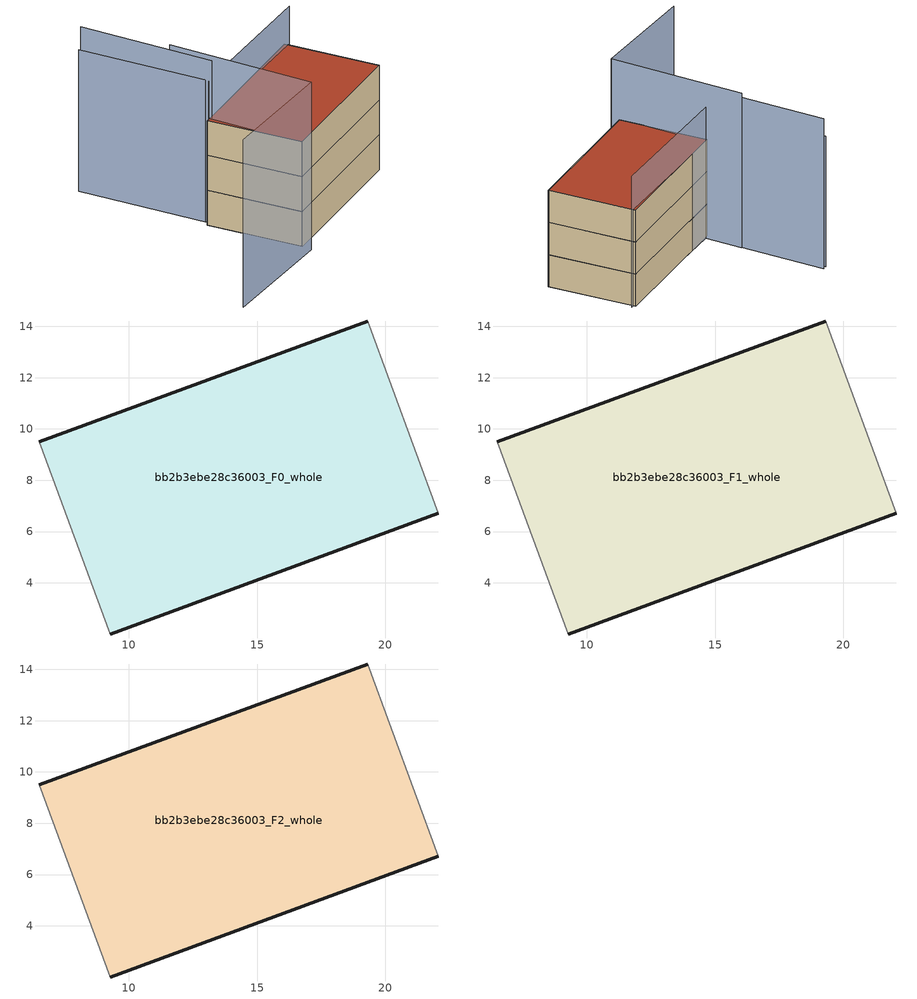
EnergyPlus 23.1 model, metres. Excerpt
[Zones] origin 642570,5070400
bb2b3ebe28c36003_F0_whole
 floor ground (EU_floor_Construction): 22.06,6.71 19.31,14.21 6.5,9.5 9.26,2 z0
 wall outside (EU_wall_Construction): 22.06,6.71 9.26,2 / 6.5,9.5 19.31,14.21 z0:3
 wall adiabatic (EU_wall_Construction): 9.26,2 6.5,9.5 / 19.31,14.21 22.06,6.71 z0:3
bb2b3ebe28c36003_F1_whole
 floor to bb2b3ebe28c36003_F0_whole (EU_floor_Construction): 22.06,6.71 19.3,14.21 6.5,9.5 9.26,2 z3
 wall outside (EU_wall_Construction): 22.06,6.71 9.26,2 / 6.5,9.5 19.31,14.21 z3:6
 wall adiabatic (EU_wall_Construction): 9.26,2 6.5,9.5 / 19.31,14.21 22.06,6.71 z3:6
bb2b3ebe28c36003_F2_whole
 floor to bb2b3ebe28c36003_F1_whole (EU_floor_Construction): 22.06,6.71 19.3,14.21 6.5,9.5 9.26,2 z6
 wall outside (EU_wall_Construction): 22.06,6.71 9.26,2 / 6.5,9.5 19.31,14.21 z6:9
 wall adiabatic (EU_wall_Construction): 9.26,2 6.5,9.5 / 19.31,14.21 22.06,6.71 z6:9
 roof outside (EU_roof_Construction): 19.31,14.21 22.06,6.71 9.26,2 6.5,9.5 z9
shading: 5.92,12.96 9.39,1.19 / 9.39,1.19 -0.73,-1.79 z0:14.4; 3.68,20.32 6.95,9.44 z0:14; 19.64,14.03 6.88,9.71 / 6.88,9.71 3.33,20.2 z0:12.2
[Building]
EU S2 Campaign: North Axis=0; Terrain=City; Solar Distribution=FullExterior
[Site:Location]
Lyon-Bron: Latitude=45.75; Longitude=5; Time Zone=1; Elevation=198
[SizingPeriod:WeatherFileDays]
AnnualSizingPeriod: Begin Month=1; Begin Day of Month=1; End Month=12; End Day of Month=31; Day of Week for Start Day=Monday; Use Weather File Daylight Saving Period=No; Use Weather File Rain and Snow Indicators=No
[MATERIAL]
EU_InternalMass_Material: Roughness=MediumRough; Thickness=0.1; Conductivity=1; Density=1800; Specific Heat=900; Thermal Absorptance=0.9; Solar Absorptance=0.7; Visible Absorptance=0.7
[MATERIAL:NOMASS] Roughness=MediumRough; Thermal Absorptance=0.9; Solar Absorptance=0.7; Visible Absorptance=0.7
Name | Thermal Resistance
EU_wall_NoMass | 0.524421
EU_roof_NoMass | 0.457793
EU_floor_NoMass | 0.384546
[CONSTRUCTION]
EU_wall_Construction: EU_wall_NoMass
EU_roof_Construction: EU_roof_NoMass
EU_floor_Construction: EU_floor_NoMass
EU_InternalMass_Construction: EU_InternalMass_Material
[ZONE] Type=1; Multiplier=1; Ceiling Height=autocalculate; Floor Area=autocalculate; Part of Total Floor Area=Yes
Name | Volume
bb2b3ebe28c36003_F0_whole | 326.903
bb2b3ebe28c36003_F1_whole; bb2b3ebe28c36003_F2_whole | 326.902
[INTERNALMASS] Construction=EU_InternalMass_Construction; Surface Area=108.968
Name | Zone or ZoneList
bb2b3ebe28c36003_F0_whole_EU_InternalMass | bb2b3ebe28c36003_F0_whole
bb2b3ebe28c36003_F1_whole_EU_InternalMass | bb2b3ebe28c36003_F1_whole
bb2b3ebe28c36003_F2_whole_EU_InternalMass | bb2b3ebe28c36003_F2_whole
[OTHEREQUIPMENT] Fuel Type=Electricity; Design Level Calculation Method=Watts/Area; Power per Zone Floor Area=1; Fraction Latent=0; Fraction Radiant=0; Fraction Lost=0; Carbon Dioxide Generation Rate=0; EndUse Subcategory=EU_Step8_InternalGains
Name | Zone or ZoneList or Space or SpaceList | Schedule
EU_Step8_InternalGain_bb2b3ebe28c36003_F0_whole_f000 | bb2b3ebe28c36003_F0_whole | EU_Step8_GainSchedule_bb2b3ebe28c36003_F0_whole_f000
EU_Step8_InternalGain_bb2b3ebe28c36003_F1_whole_f000 | bb2b3ebe28c36003_F1_whole | EU_Step8_GainSchedule_bb2b3ebe28c36003_F1_whole_f000
EU_Step8_InternalGain_bb2b3ebe28c36003_F2_whole_f000 | bb2b3ebe28c36003_F2_whole | EU_Step8_GainSchedule_bb2b3ebe28c36003_F2_whole_f000
[ZONEVENTILATION:DESIGNFLOWRATE] Schedule=EU_AlwaysOn; Design Flow Rate Calculation Method=AirChanges/Hour; Air Changes per Hour=0.520093; Ventilation Type=Natural; Fan Pressure Rise=0; Fan Total Efficiency=1; Constant Term Coefficient=1; Temperature Term Coefficient=0; Velocity Term Coefficient=0; Velocity Squared Term Coefficient=0; Minimum Indoor Temperature=-100; Maximum Indoor Temperature=100; Delta Temperature=-100; Minimum Outdoor Temperature=-100; Maximum Outdoor Temperature=100; Maximum Wind Speed=40
Name | Zone or ZoneList or Space or SpaceList
EU_ConstantAir_bb2b3ebe28c36003_F0_whole | bb2b3ebe28c36003_F0_whole
EU_ConstantAir_bb2b3ebe28c36003_F1_whole | bb2b3ebe28c36003_F1_whole
EU_ConstantAir_bb2b3ebe28c36003_F2_whole | bb2b3ebe28c36003_F2_whole
[HVACTEMPLATE:THERMOSTAT] Constant Heating Setpoint=20; Constant Cooling Setpoint=50
EU_HeatOnly_bb2b3ebe28c36003_F0_whole; EU_HeatOnly_bb2b3ebe28c36003_F1_whole; EU_HeatOnly_bb2b3ebe28c36003_F2_whole
[HVACTEMPLATE:ZONE:IDEALLOADSAIRSYSTEM] System Availability Schedule=EU_AlwaysOn; Maximum Heating Supply Air Temperature=50; Minimum Cooling Supply Air Temperature=13; Maximum Heating Supply Air Humidity Ratio=0.0156; Minimum Cooling Supply Air Humidity Ratio=0.0077; Heating Limit=NoLimit; Cooling Limit=NoLimit; Heating Availability Schedule=EU_AlwaysOn; Cooling Availability Schedule=EU_CoolingOff; Dehumidification Control Type=ConstantSensibleHeatRatio; Cooling Sensible Heat Ratio=0.7; Dehumidification Setpoint=60; Humidification Control Type=None; Humidification Setpoint=30; Outdoor Air Method=None; Outdoor Air Flow Rate per Person=0.00944; Outdoor Air Flow Rate per Zone Floor Area=0; Outdoor Air Flow Rate per Zone=0; Demand Controlled Ventilation Type=None; Outdoor Air Economizer Type=NoEconomizer; Heat Recovery Type=None; Sensible Heat Recovery Effectiveness=0.7; Latent Heat Recovery Effectiveness=0.65
Name | Template Thermostat
bb2b3ebe28c36003_F0_whole | EU_HeatOnly_bb2b3ebe28c36003_F0_whole
bb2b3ebe28c36003_F1_whole | EU_HeatOnly_bb2b3ebe28c36003_F1_whole
bb2b3ebe28c36003_F2_whole | EU_HeatOnly_bb2b3ebe28c36003_F2_whole
[SIZING:ZONE] Zone Cooling Design Supply Air Temperature Input Method=SupplyAirTemperature; Zone Cooling Design Supply Air Temperature=13; Zone Heating Design Supply Air Temperature Input Method=SupplyAirTemperature; Zone Heating Design Supply Air Temperature=50; Zone Cooling Design Supply Air Humidity Ratio=0.008; Zone Heating Design Supply Air Humidity Ratio=0.008; Cooling Design Air Flow Method=DesignDay; Cooling Design Air Flow Rate=0; Cooling Minimum Air Flow per Zone Floor Area=0.000762; Cooling Minimum Air Flow=0; Cooling Minimum Air Flow Fraction=0.2; Heating Design Air Flow Method=DesignDay; Heating Design Air Flow Rate=0; Heating Maximum Air Flow per Zone Floor Area=0.002032; Heating Maximum Air Flow=0.141576; Heating Maximum Air Flow Fraction=0.3; Account for Dedicated Outdoor Air System=No; Dedicated Outdoor Air System Control Strategy=NeutralSupplyAir; Dedicated Outdoor Air Low Setpoint Temperature for Design=autosize; Dedicated Outdoor Air High Setpoint Temperature for Design=autosize; Zone Load Sizing Method=Sensible Load Only No Latent Load; Zone Latent Cooling Design Supply Air Humidity Ratio Input Method=HumidityRatioDifference; Zone Cooling Design Supply Air Humidity Ratio Difference=0.005; Zone Latent Heating Design Supply Air Humidity Ratio Input Method=HumidityRatioDifference; Zone Humidification Design Supply Air Humidity Ratio Difference=0.005
bb2b3ebe28c36003_F0_whole; bb2b3ebe28c36003_F1_whole; bb2b3ebe28c36003_F2_whole
[SCHEDULE:CONSTANT]
Name | Hourly Value
EU_AlwaysOn | 1
EU_CoolingOff | 0
[SCHEDULE:FILE] Column Number=1; Rows to Skip at Top=0; Number of Hours of Data=8760; Column Separator=Comma; Interpolate to Timestep=No; Minutes per Item=60; Adjust Schedule for Daylight Savings=Yes
Name | File
EU_Step8_GainSchedule_bb2b3ebe28c36003_F0_whole_f000 | ../../schedules/bb2b3ebe28c36003/bb2b3ebe28c36003_F0_whole_f000_gain.csv
EU_Step8_GainSchedule_bb2b3ebe28c36003_F1_whole_f000 | ../../schedules/bb2b3ebe28c36003/bb2b3ebe28c36003_F1_whole_f000_gain.csv
EU_Step8_GainSchedule_bb2b3ebe28c36003_F2_whole_f000 | ../../schedules/bb2b3ebe28c36003/bb2b3ebe28c36003_F2_whole_f000_gain.csv
